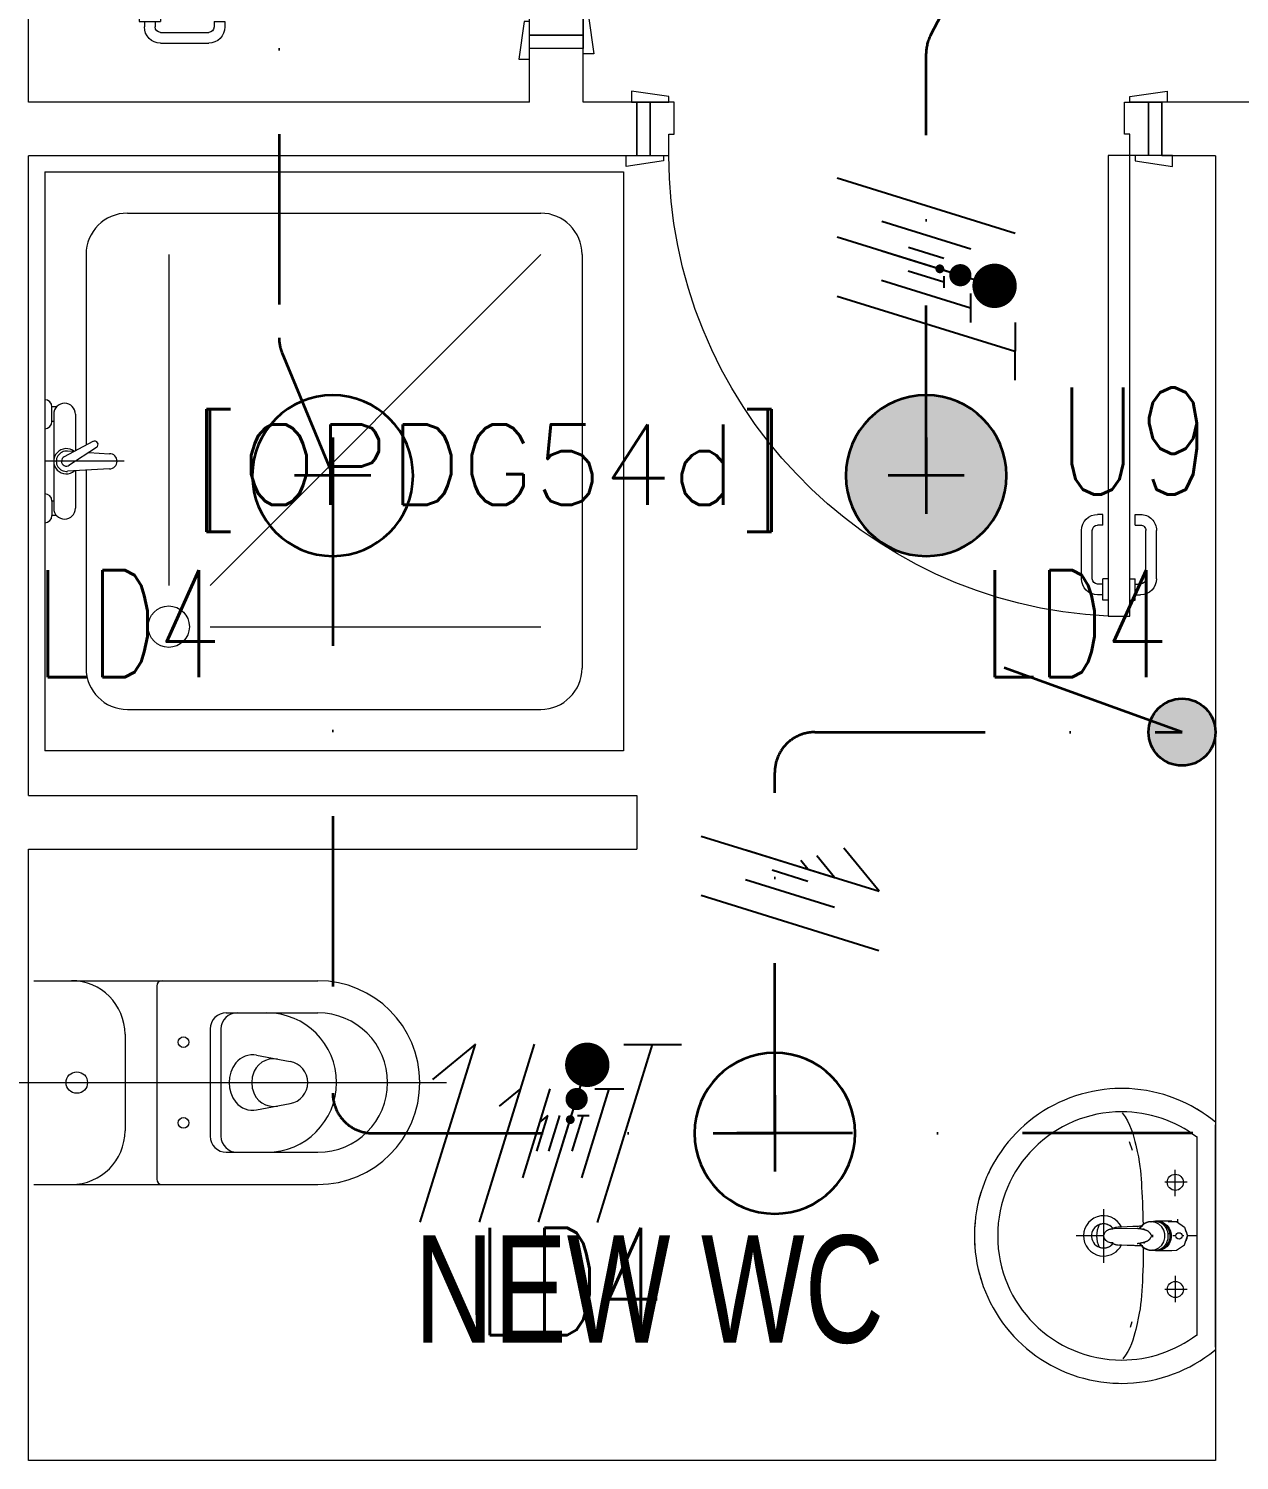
# Model space of a CAD drawing. Header units: inches. Extents: x -12418 to 183584, y -29325 to 19878.
# Drawn here: x 15618 to 17877, y 1206 to 3876 of the extents above; entities that cross this region are included whole.
import ezdxf
from ezdxf.enums import TextEntityAlignment as Align

# ---------------------------------------------------------------- set-up
doc = ezdxf.new("R2010")
doc.units = ezdxf.units.IN
doc.header["$LTSCALE"] = 25
doc.header["$MEASUREMENT"] = 0
doc.linetypes.add('DASHDOT', pattern=[25.4, 12.7, -6.35, 0, -6.35])
doc.layers.get('0').update_dxf_attribs({"color": 8})
for name, color, linetype, lineweight in [('00-Ground Floor$0$72_EGR_BASE_TEXT', 252, 'Continuous', 5), ('00-Ground Floor$0$LOADING', 253, 'Continuous', 5), ('00-Ground Floor$0$P-SANR-FIXT', 6, 'Continuous', 18), ('00-Ground Floor$0$P-SANR-FIXT-1', 6, 'Continuous', 13), ('00-Ground Floor$0$SANIT', 250, 'Continuous', 5), ('00-Ground Floor$0$Walls', 251, 'Continuous', 5), ('00-Ground Floor$0$Wooden Joinery', 251, 'Continuous', 5), ('E-LITE-CIRC', 6, 'Continuous', 25), ('E-LITE-CIRC-NUMB', 6, 'Continuous', 25), ('E-LITE-CLNG @ 100', 150, 'Continuous', 35), ('E-LITE-CLNG-CNDT', 6, 'DASHDOT', 35), ('E-LITE-CTRL', 6, 'Continuous', 25), ('E-LITE-IDEN', 6, 'Continuous', 25), ('E-LITE-SWCH @ 100', 3, 'Continuous', 35), ('E-POWR-WIRE', 6, 'Continuous', 25), ('E-POWR-WIRE @ 100', 6, 'Continuous', 25), ('E-POWR-WIRE @ 20', 6, 'Continuous', 25), ('E-POWR-WIRE @ 50', 6, 'Continuous', 25)]:
    doc.layers.add(name, color=color, linetype=linetype, lineweight=lineweight)
doc.styles.add('00-Ground Floor$0$SIMPLEX', font='SIMPLEX.shx', dxfattribs={"height": 150})
doc.styles.add('00-Ground Floor$0$X3G_ENTITY_2587F5', font='swisscl.ttf', dxfattribs={"height": 200})
doc.styles.add('DC_Simplex', font='SIMPLEX.shx', dxfattribs={"width": 0.7})

# ---------------------------------------------------------------- blocks, each defined once
blk = doc.blocks.new('00-Ground Floor$0$A$C72370EFE')
at = {"layer": '00-Ground Floor$0$Wooden Joinery'}
for p, q in [((-0.01, -0.04), (-0.02, -0.04)), ((-0.01, -0.03), (-0.01, -0.07)), ((0, -0.03), (-0.01, -0.03)), ((0.04, -0.03), (0.05, -0.03)), ((0.05, -0.03), (0.05, -0.07)), ((0.05, -0.04), (0.06, -0.04)), ((-0.05, -0.07), (-0.05, -0.16)), ((-0.03, -0.07), (-0.03, -0.16)), ((-0.01, -0.06), (-0.02, -0.06)), ((0, -0.07), (-0.01, -0.07)), ((0.04, -0.07), (0.05, -0.07)), ((0.05, -0.06), (0.06, -0.06)), ((0.07, -0.07), (0.07, -0.16)), ((0.09, -0.07), (0.09, -0.16)), ((-0.01, -0.17), (-0.02, -0.17)), ((-0.01, -0.17), (-0.01, -0.19)), ((0.05, -0.17), (0.06, -0.17)), ((0.05, -0.17), (0.05, -0.19)), ((-0.01, -0.19), (-0.02, -0.19)), ((0.05, -0.19), (0.06, -0.19))]:
    blk.add_line(p, q, dxfattribs=at)
for centre, radius, start, end in [((-0.02, -0.07), 0.03, 90, 180), ((0.06, -0.07), 0.03, 0, 90), ((-0.02, -0.07), 0.01, 90, 180), ((0.06, -0.07), 0.01, 0, 90), ((-0.02, -0.16), 0.03, 180, 270), ((-0.02, -0.16), 0.01, 180, 270), ((0.06, -0.16), 0.01, 270, 0), ((0.06, -0.16), 0.03, 270, 0)]:
    blk.add_arc(centre, radius, start, end, dxfattribs=at)
blk = doc.blocks.new('00-Ground Floor$0$A$C5DAD61B4')
at = {"layer": '00-Ground Floor$0$Wooden Joinery'}
for points in [[(80, 959.1), (80, 969.1), (10, 979.1), (10, 959.1)], [(940, 959.1), (940, 969.1), (1010, 979.1), (1010, 959.1)], [(70, 859.1), (70, 849.1), (0, 839.1), (0, 859.1)], [(120, 859.1), (120, 0), (80, 0), (80, 859.1)], [(950, 859.1), (950, 849.1), (1020, 839.1), (1020, 859.1)]]:
    blk.add_lwpolyline(points, close=True, dxfattribs=at)
for points in [[(45, 859.1), (45, 959.1), (20, 959.1), (20, 859.1), (45, 859.1)], [(45, 859.1), (80, 859.1), (80, 899.1), (90, 899.1), (90, 959.1), (45, 959.1), (45, 859.1)], [(975, 859.1), (940, 859.1), (940, 899.1), (930, 899.1), (930, 959.1), (975, 959.1), (975, 859.1)], [(975, 859.1), (975, 959.1), (1000, 959.1), (1000, 859.1), (975, 859.1)]]:
    blk.add_lwpolyline(points, dxfattribs=at)
blk.add_arc((80, 859.1), 860, 272.666, 0, dxfattribs=at)
at = {"layer": '00-Ground Floor$0$Wooden Joinery', "xscale": 999.9999999998854, "yscale": 999.9999999998854, "zscale": 999.9999999998854, "rotation": 180}
blk.add_blockref('00-Ground Floor$0$A$C72370EFE', (120, 0), dxfattribs=at)
blk = doc.blocks.new('00-Ground Floor$0$A$C5FCA3E6B')
at = {"layer": '00-Ground Floor$0$Wooden Joinery'}
for points in [[(80, 858.9), (80, 868.9), (10, 878.9), (10, 858.9)], [(840, 858.9), (840, 868.9), (910, 878.9), (910, 858.9)], [(70, 758.9), (70, 748.9), (0, 738.9), (0, 758.9)], [(120, 758.9), (120, 0), (80, 0), (80, 758.9)], [(850, 758.9), (850, 748.9), (920, 738.9), (920, 758.9)]]:
    blk.add_lwpolyline(points, close=True, dxfattribs=at)
for points in [[(45, 758.9), (45, 858.9), (20, 858.9), (20, 758.9), (45, 758.9)], [(45, 758.9), (80, 758.9), (80, 798.9), (90, 798.9), (90, 858.9), (45, 858.9), (45, 758.9)], [(875, 758.9), (840, 758.9), (840, 798.9), (830, 798.9), (830, 858.9), (875, 858.9), (875, 758.9)], [(875, 758.9), (875, 858.9), (900, 858.9), (900, 758.9), (875, 758.9)]]:
    blk.add_lwpolyline(points, dxfattribs=at)
blk.add_arc((80, 758.9), 760, 273.0171, 0, dxfattribs=at)
at = {"layer": '00-Ground Floor$0$Wooden Joinery', "xscale": 999.9999999998854, "yscale": 999.9999999998854, "zscale": 999.9999999998854, "rotation": 180}
blk.add_blockref('00-Ground Floor$0$A$C72370EFE', (120, 0), dxfattribs=at)
blk = doc.blocks.new('00-Ground Floor$0$FP_138-161_A_00_GFL_-0_080_Einreichung_Grundrisse_100')
at = {"layer": '00-Ground Floor$0$P-SANR-FIXT'}
blk.add_line((-0.0044, -0.0019), (-0.0045, -0.0021), dxfattribs=at)
at = {"layer": '00-Ground Floor$0$P-SANR-FIXT', "flags": 128}
blk.add_lwpolyline([(-0.0057, -0.0037), (-0.0058, -0.0039), (-0.006, -0.004)], dxfattribs=at)
blk = doc.blocks.new('00-Ground Floor$0$FP_139-161_A_00_GFL_-0_080_Einreichung_Grundrisse_100')
at = {"layer": '00-Ground Floor$0$P-SANR-FIXT'}
blk.add_line((0.0045, -0.0022), (0.0044, -0.002), dxfattribs=at)
at = {"layer": '00-Ground Floor$0$P-SANR-FIXT', "flags": 128}
blk.add_lwpolyline([(0.006, -0.004), (0.0059, -0.0039), (0.0057, -0.0038)], dxfattribs=at)
blk = doc.blocks.new('00-Ground Floor$0$IS_Ceraplus_B8204_BIM_BG _1_ - B8204AA - CERAPLUS single lever basin mixer with pop-up waste-V137-161_A_00_GFL_-0_080_Einreichung_Grundrisse_100')
at = {"layer": '00-Ground Floor$0$P-SANR-FIXT-1'}
h = blk.add_hatch(dxfattribs=at)
h.set_pattern_fill('FP_26', color=256, style=0, pattern_type=2)
h.set_pattern_definition([(225, (0.009, 0), (0.010607, -0.010607), []), (315, (0.009, 0), (0.010607, 0.010607), [])])
h.paths.add_polyline_path([(0.0056, -0.002), (0.0058, -0.0024), (0.0058, -0.0021)])
h.paths.add_polyline_path([(0.007, -0.0039), (0.0088, -0.0045), (0.0084, -0.0043)])
at = {"layer": '00-Ground Floor$0$LOADING'}
for p, q in [((-0.028, 0), (-0.028, -0.0281)), ((0.028, -0.0281), (0.028, 0)), ((-0.0274, -0.0337), (-0.0271, -0.0392)), ((-0.0262, -0.0282), (-0.0263, -0.0287)), ((-0.0137, -0.0512), (-0.0129, -0.0517)), ((0.0124, -0.052), (0.0133, -0.0515)), ((0.0263, -0.0287), (0.0262, -0.0282)), ((0.0262, -0.0293), (0.0263, -0.0287)), ((0.0271, -0.0392), (0.0274, -0.0337)), ((0.014, -0.0647), (0.0133, -0.1077)), ((0.0185, -0.0618), (0.019, -0.0539)), ((0.019, -0.0539), (0.0188, -0.0561))]:
    blk.add_line(p, q, dxfattribs=at)
at = {"layer": '00-Ground Floor$0$LOADING', "flags": 128}
for points in [[(-0.0272, -0.0069), (-0.0266, 0.009), (-0.0165, 0.0236), (0, 0.0291)], [(0.0272, -0.0069), (0.0266, 0.009), (0.0165, 0.0236), (0, 0.0291)], [(-0.0176, -0.0568), (-0.0224, -0.0513), (-0.0254, -0.0448), (-0.0264, -0.0376), (-0.0253, -0.0305), (-0.0222, -0.024), (-0.0172, -0.0186), (-0.0109, -0.0147), (-0.0037, -0.0127), (0.0037, -0.0127), (0.0109, -0.0147), (0.0172, -0.0186), (0.0222, -0.024), (0.0253, -0.0305), (0.0264, -0.0376), (0.0254, -0.0448), (0.0224, -0.0513), (0.0176, -0.0568)], [(-0.0271, -0.0393), (-0.027, -0.0403), (-0.0269, -0.0414), (-0.0267, -0.0424), (-0.0265, -0.0434), (-0.0262, -0.0444), (-0.0259, -0.0454), (-0.0255, -0.0464), (-0.0252, -0.0474), (-0.0247, -0.0484), (-0.0243, -0.0493), (-0.0238, -0.0502), (-0.0232, -0.0511), (-0.0226, -0.052), (-0.022, -0.0529), (-0.0214, -0.0537), (-0.0207, -0.0545), (-0.0199, -0.0553), (-0.0192, -0.0561), (-0.0184, -0.0568), (-0.0176, -0.0575), (-0.0173, -0.0577)], [(0.0173, -0.0577), (0.0181, -0.057), (0.0189, -0.0563), (0.0197, -0.0556), (0.0204, -0.0548), (0.0211, -0.054), (0.0218, -0.0532), (0.0224, -0.0523), (0.023, -0.0514), (0.0236, -0.0505), (0.0241, -0.0496), (0.0246, -0.0487), (0.025, -0.0477), (0.0254, -0.0467), (0.0258, -0.0458), (0.0261, -0.0448), (0.0264, -0.0437), (0.0266, -0.0427), (0.0268, -0.0417), (0.027, -0.0407), (0.0271, -0.0396), (0.0271, -0.0393)], [(-0.019, -0.0539), (-0.0185, -0.0615), (-0.0185, -0.0618)], [(-0.0181, -0.0728), (-0.0177, -0.083), (-0.0172, -0.0938)], [(-0.0162, -0.0579), (-0.0156, -0.058), (-0.0151, -0.0581), (-0.0146, -0.0583), (-0.0142, -0.0586), (-0.0139, -0.0588), (-0.0138, -0.0591)], [(-0.0138, -0.0591), (-0.0139, -0.0612), (-0.014, -0.0633)], [(0.0138, -0.0591), (0.0139, -0.0588), (0.0142, -0.0586), (0.0146, -0.0583), (0.0151, -0.0581), (0.0156, -0.058), (0.0162, -0.0579)], [(0.014, -0.0633), (0.0139, -0.0612), (0.0138, -0.0591)], [(0.0171, -0.0578), (0.0174, -0.0575), (0.0176, -0.0568)], [(0.0172, -0.0938), (0.0177, -0.083), (0.0181, -0.0728)], [(0.0184, -0.0651), (0.0184, -0.0652), (0.0184, -0.0652), (0.0184, -0.0652), (0.0184, -0.0654), (0.0184, -0.0655)], [(-0.0129, -0.1142), (-0.0124, -0.1161), (-0.0118, -0.1179), (-0.0109, -0.1197), (-0.0098, -0.1214), (-0.0084, -0.123), (-0.0067, -0.1244), (-0.0047, -0.1255), (-0.0025, -0.1263), (0, -0.1266)], [(0, -0.1266), (0.0025, -0.1263), (0.0047, -0.1255), (0.0067, -0.1244), (0.0084, -0.123), (0.0098, -0.1214), (0.0109, -0.1197), (0.0118, -0.1179), (0.0124, -0.1161), (0.0129, -0.1142)]]:
    blk.add_lwpolyline(points, dxfattribs=at)
at = {"layer": '00-Ground Floor$0$LOADING'}
for centre, radius, start, end in [((0, 0.0135), 0.00603, 0, 180), ((0, 0.0135), 0.00603, 180, 0), ((-0.009, 0), 0.005, 300, 315), ((0.009, 0), 0.005, 225, 240)]:
    blk.add_arc(centre, radius, start, end, dxfattribs=at)
for centre, major_axis, start_param, end_param in [((0, -0.0281), (-0.028, 0), 4.712389, 6.47291), ((0, -0.0287), (0.0267, 0), 1.570796, 3.036556), ((0, -0.0287), (0.0263, 0), 2.625648, 2.791756), ((0, -0.0287), (-0.0263, 0), 4.712389, 5.759587), ((0, -0.0281), (0.028, 0), 6.093357, 7.853982), ((0, -0.0287), (0.0267, 0), 0.105099, 1.570796), ((0, -0.0287), (0.0262, 0), 0.523599, 1.570796), ((0, -0.0287), (0.0262, 0), 0.349919, 0.515945), ((0, -0.0321), (0.0275, 0), 3.141823, 3.202701), ((0, -0.0321), (0.0275, 0), 3.239313, 3.439417), ((0, -0.0281), (0.028, 0), 3.371221, 3.483334), ((0, -0.0312), (0.0248, 0), 4.111947, 4.191073), ((0, -0.0281), (0.028, 0), 4.202431, 4.259552), ((0, -0.0287), (0.0263, 0), 4.169225, 4.2325), ((0, -0.0281), (0.028, 0), 5.172057, 5.222265), ((0, -0.0287), (0.0267, 0), 6.059374, 6.108652), ((0, -0.0321), (0.0275, 0), 5.985527, 6.185455), ((0, -0.0281), (0.028, 0), 5.94107, 6.05344), ((0, -0.0321), (0.0275, 0), 6.222066, 6.282955)]:
    blk.add_ellipse(centre, major_axis=major_axis, ratio=0.961262, start_param=start_param, end_param=end_param, dxfattribs=at)
for points, knots in [([(-0.0215, -0.0162), (-0.0216, -0.0163), (-0.0219, -0.0167), (-0.0227, -0.0177), (-0.0238, -0.0192), (-0.0249, -0.0211), (-0.0258, -0.0231), (-0.0266, -0.0253), (-0.0273, -0.0282), (-0.0275, -0.0305), (-0.0275, -0.0321)], [0.7859035, 0.7859035, 0.7859035, 0.7859035, 0.7916667, 0.8055556, 0.8333333, 0.8611111, 0.8888889, 0.9166667, 0.9444444, 1, 1, 1, 1]), ([(0.021, -0.0157), (0.0208, -0.0154), (0.0203, -0.0149), (0.0192, -0.0139), (0.0177, -0.0127), (0.0161, -0.0117), (0.0148, -0.0109), (0.0138, -0.0104), (0.0127, -0.0099), (0.0113, -0.0093), (0.0087, -0.0084), (0.0048, -0.0075), (0, -0.0071), (-0.0048, -0.0075), (-0.0087, -0.0084), (-0.0113, -0.0093), (-0.0127, -0.0099), (-0.0138, -0.0104), (-0.0148, -0.0109), (-0.0161, -0.0117), (-0.0177, -0.0127), (-0.0191, -0.0139), (-0.0202, -0.0149), (-0.0208, -0.0154), (-0.021, -0.0157)], [0.2222222, 0.2222222, 0.2222222, 0.2222222, 0.2361111, 0.25, 0.2777778, 0.3055556, 0.3194444, 0.3333333, 0.3472222, 0.3611111, 0.3888889, 0.4444444, 0.5, 0.5555556, 0.6111111, 0.6388889, 0.6527778, 0.6666667, 0.6805556, 0.6944444, 0.7222222, 0.75, 0.7638889, 0.7777778, 0.7777778, 0.7777778, 0.7777778]), ([(0.0275, -0.0321), (0.0275, -0.0305), (0.0273, -0.0282), (0.0266, -0.0253), (0.0258, -0.0231), (0.0249, -0.0211), (0.0238, -0.0192), (0.0227, -0.0177), (0.0219, -0.0167), (0.0216, -0.0163), (0.0215, -0.0162)], [0, 0, 0, 0, 0.0555556, 0.0833333, 0.1111111, 0.1388889, 0.1666667, 0.1944444, 0.2083333, 0.2142181, 0.2142181, 0.2142181, 0.2142181]), ([(0, -0.0378), (-0.0005, -0.038), (-0.0012, -0.0384), (-0.0021, -0.0389), (-0.0028, -0.0393), (-0.0035, -0.0397), (-0.0042, -0.04), (-0.0049, -0.0405), (-0.0055, -0.0409), (-0.0061, -0.0414), (-0.0067, -0.0419), (-0.0072, -0.0424), (-0.0078, -0.0429), (-0.0083, -0.0435), (-0.0088, -0.0441), (-0.0092, -0.0446), (-0.0096, -0.0452), (-0.01, -0.0459), (-0.0103, -0.0466), (-0.0105, -0.0472), (-0.0107, -0.0477), (-0.0108, -0.0481), (-0.0109, -0.0484), (-0.0111, -0.0489), (-0.0114, -0.0497), (-0.0118, -0.0509), (-0.0122, -0.0521), (-0.0124, -0.053), (-0.0126, -0.0537), (-0.0128, -0.0544), (-0.0129, -0.0552), (-0.0131, -0.0559), (-0.0132, -0.0566), (-0.0134, -0.0572), (-0.0136, -0.0581), (-0.0137, -0.0587), (-0.0138, -0.0591)], [0, 0, 0, 0, 0.055556, 0.083333, 0.111111, 0.138889, 0.166667, 0.194444, 0.222222, 0.25, 0.277778, 0.305556, 0.333333, 0.361111, 0.388889, 0.416667, 0.444444, 0.472222, 0.5, 0.527778, 0.541667, 0.555556, 0.569444, 0.583333, 0.611111, 0.666667, 0.722222, 0.75, 0.777778, 0.805556, 0.833333, 0.861111, 0.888889, 0.916667, 0.944444, 1, 1, 1, 1]), ([(0, -0.0357), (-0.0006, -0.0357), (-0.0013, -0.0357), (-0.002, -0.0357), (-0.0022, -0.0357)], [0, 0, 0, 0, 0.1, 0.1298359, 0.1298359, 0.1298359, 0.1298359]), ([(0.0022, -0.0357), (0.002, -0.0357), (0.0013, -0.0357), (0.0006, -0.0357), (0, -0.0357)], [0.8701578, 0.8701578, 0.8701578, 0.8701578, 0.9, 1, 1, 1, 1]), ([(0.0138, -0.0591), (0.0137, -0.0587), (0.0136, -0.0581), (0.0134, -0.0572), (0.0132, -0.0566), (0.0131, -0.0559), (0.0129, -0.0552), (0.0128, -0.0544), (0.0126, -0.0537), (0.0124, -0.053), (0.0122, -0.0521), (0.0118, -0.0509), (0.0114, -0.0497), (0.0111, -0.0489), (0.0109, -0.0484), (0.0108, -0.0481), (0.0107, -0.0477), (0.0105, -0.0472), (0.0103, -0.0466), (0.01, -0.0459), (0.0096, -0.0452), (0.0092, -0.0446), (0.0088, -0.0441), (0.0083, -0.0435), (0.0078, -0.0429), (0.0072, -0.0424), (0.0067, -0.0419), (0.0061, -0.0414), (0.0055, -0.0409), (0.0049, -0.0405), (0.0042, -0.04), (0.0035, -0.0397), (0.0028, -0.0393), (0.0021, -0.0389), (0.0012, -0.0384), (0.0005, -0.038), (0, -0.0378)], [0, 0, 0, 0, 0.055556, 0.083333, 0.111111, 0.138889, 0.166667, 0.194444, 0.222222, 0.25, 0.277778, 0.333333, 0.388889, 0.416667, 0.430556, 0.444444, 0.458333, 0.472222, 0.5, 0.527778, 0.555556, 0.583333, 0.611111, 0.638889, 0.666667, 0.694444, 0.722222, 0.75, 0.777778, 0.805556, 0.833333, 0.861111, 0.888889, 0.916667, 0.944444, 1, 1, 1, 1]), ([(-0.0188, -0.0538), (-0.0188, -0.0547), (-0.0186, -0.0582), (-0.0185, -0.0619), (-0.0184, -0.0646)], [0.6724021, 0.6724021, 0.6724021, 0.6724021, 0.75, 1, 1, 1, 1]), ([(-0.0162, -0.0579), (-0.0162, -0.0578), (-0.0163, -0.0578), (-0.0165, -0.0577), (-0.0166, -0.0575), (-0.0167, -0.0574), (-0.0169, -0.0573), (-0.017, -0.0572), (-0.0172, -0.0571), (-0.0173, -0.057), (-0.0175, -0.0569), (-0.0176, -0.0568)], [0, 0, 0, 0, 0.1, 0.2, 0.3, 0.4, 0.5, 0.6, 0.7, 0.8, 1, 1, 1, 1]), ([(-0.0148, -0.0587), (-0.015, -0.0586), (-0.0159, -0.0583), (-0.0167, -0.058), (-0.0172, -0.0578)], [0.8, 0.8, 0.8, 0.8, 0.85, 1, 1, 1, 1]), ([(0.0141, -0.0613), (0.0141, -0.0611), (0.0143, -0.0608), (0.0145, -0.0604), (0.0148, -0.06), (0.0151, -0.0596), (0.0153, -0.0594), (0.0155, -0.0592), (0.0156, -0.059), (0.0158, -0.0588), (0.016, -0.0587), (0.0163, -0.0585), (0.0165, -0.0583), (0.0166, -0.0582)], [0.3333333, 0.3333333, 0.3333333, 0.3333333, 0.4166667, 0.5, 0.5833333, 0.6666667, 0.7083333, 0.75, 0.7916667, 0.8333333, 0.875, 0.9166667, 1, 1, 1, 1]), ([(0.0176, -0.0568), (0.0175, -0.0569), (0.0173, -0.057), (0.0172, -0.0571), (0.017, -0.0572), (0.0169, -0.0573), (0.0167, -0.0574), (0.0166, -0.0575), (0.0165, -0.0577), (0.0163, -0.0578), (0.0162, -0.0578), (0.0162, -0.0579)], [0, 0, 0, 0, 0.2, 0.3, 0.4, 0.5, 0.6, 0.7, 0.8, 0.9, 1, 1, 1, 1]), ([(0.0184, -0.0646), (0.0185, -0.0619), (0.0186, -0.0582), (0.0188, -0.0547), (0.0188, -0.0538)], [0, 0, 0, 0, 0.25, 0.3275586, 0.3275586, 0.3275586, 0.3275586]), ([(-0.0131, -0.1116), (-0.0132, -0.1115), (-0.0135, -0.1109), (-0.0141, -0.1099), (-0.0147, -0.1086), (-0.0153, -0.1072), (-0.0159, -0.1053), (-0.0167, -0.1021), (-0.0171, -0.0992), (-0.0171, -0.0973)], [0.4856715, 0.4856715, 0.4856715, 0.4856715, 0.5, 0.55, 0.6, 0.65, 0.7, 0.8, 1, 1, 1, 1]), ([(0.0131, -0.1116), (0.0133, -0.1113), (0.0137, -0.1106), (0.0142, -0.1096), (0.0147, -0.1084), (0.0153, -0.1072), (0.0159, -0.1053), (0.0167, -0.1021), (0.0171, -0.0992), (0.0171, -0.0973)], [-0.5143371, -0.5143371, -0.5143371, -0.5143371, -0.475, -0.4375, -0.4, -0.35, -0.3, -0.2, 0, 0, 0, 0]), ([(-0.0132, -0.1091), (-0.0132, -0.1096), (-0.0132, -0.1103), (-0.0132, -0.1111), (-0.0132, -0.1115), (-0.0132, -0.1118), (-0.0131, -0.1122), (-0.0131, -0.1125), (-0.0131, -0.1128), (-0.0131, -0.1131), (-0.013, -0.1134), (-0.013, -0.1138), (-0.0129, -0.1141), (-0.0129, -0.1142)], [0.2, 0.2, 0.2, 0.2, 0.4, 0.5, 0.55, 0.6, 0.65, 0.7, 0.75, 0.8, 0.85, 0.9, 1, 1, 1, 1]), ([(0.0129, -0.1142), (0.0129, -0.1141), (0.013, -0.1138), (0.013, -0.1134), (0.0131, -0.1131), (0.0131, -0.1128), (0.0131, -0.1125), (0.0131, -0.1122), (0.0132, -0.1118), (0.0132, -0.1115), (0.0132, -0.1111), (0.0132, -0.1103), (0.0132, -0.1096), (0.0132, -0.1091)], [0, 0, 0, 0, 0.1, 0.15, 0.2, 0.25, 0.3, 0.35, 0.4, 0.45, 0.5, 0.6, 0.8, 0.8, 0.8, 0.8])]:
    blk.add_open_spline(points, degree=3, knots=knots, dxfattribs=at)
for points in [[(-0.0184, -0.0646), (-0.0183, -0.0659), (-0.0182, -0.0684), (-0.0181, -0.0709), (-0.0181, -0.0721)], [(-0.0172, -0.0578), (-0.0171, -0.0578), (-0.0169, -0.058), (-0.0167, -0.0581), (-0.0166, -0.0582)], [(-0.0162, -0.0579), (-0.0162, -0.0579), (-0.0164, -0.0581), (-0.0165, -0.0582), (-0.0166, -0.0583), (-0.0166, -0.0582), (-0.0166, -0.0582)], [(-0.0166, -0.0582), (-0.0163, -0.0585), (-0.0156, -0.059), (-0.0148, -0.0599), (-0.0142, -0.0609), (-0.0139, -0.0617), (-0.0138, -0.0621)], [(-0.014, -0.0633), (-0.014, -0.0633), (-0.014, -0.0633), (-0.014, -0.0633)], [(-0.014, -0.0646), (-0.014, -0.0644), (-0.014, -0.064), (-0.014, -0.0635), (-0.014, -0.0633)], [(0.014, -0.0633), (0.014, -0.0633), (0.014, -0.0633), (0.014, -0.0633)], [(0.014, -0.0633), (0.014, -0.0635), (0.014, -0.064), (0.014, -0.0644), (0.014, -0.0647)], [(0.0172, -0.0578), (0.0168, -0.0579), (0.0158, -0.0583), (0.0147, -0.0587), (0.0141, -0.059)], [(0.0166, -0.0582), (0.0166, -0.0582), (0.0166, -0.0583), (0.0165, -0.0582), (0.0164, -0.0581), (0.0162, -0.0579), (0.0162, -0.0579)], [(0.0166, -0.0582), (0.0167, -0.0582), (0.0168, -0.0581), (0.0169, -0.058), (0.0169, -0.058)], [(0.0169, -0.058), (0.017, -0.0579), (0.0171, -0.0579), (0.0171, -0.0578)], [(0.0181, -0.0721), (0.0181, -0.0709), (0.0182, -0.0684), (0.0183, -0.0659), (0.0184, -0.0646)], [(-0.0172, -0.0938), (-0.0172, -0.0944), (-0.0172, -0.0956), (-0.0171, -0.0967), (-0.0171, -0.0973)], [(0.0171, -0.0973), (0.0171, -0.0967), (0.0172, -0.0956), (0.0172, -0.0944), (0.0172, -0.0938)]]:
    blk.add_open_spline(points, degree=3, dxfattribs=at)
for name in ['00-Ground Floor$0$FP_138-161_A_00_GFL_-0_080_Einreichung_Grundrisse_100', '00-Ground Floor$0$FP_139-161_A_00_GFL_-0_080_Einreichung_Grundrisse_100']:
    blk.add_blockref(name, (0, 0), dxfattribs=at)
blk = doc.blocks.new('00-Ground Floor')
at = {"layer": '00-Ground Floor$0$LOADING'}
for p, q in [((17832.9, 1416.9, 0), (17832.9, 1831.8, 0)), ((17671.7, 1800.6, 0), (17677.2, 1784.1, 0)), ((17797.8, 1809.9, 0), (17797.8, 1438.8, 0)), ((17757.9, 1698.7, 0), (17757.9, 1747.7, 0)), ((17779.9, 1724.3, 0), (17738.2, 1724.3, 0)), ((17624, 1674.3, 0), (17624, 1574.3, 0)), ((17762.9, 1650.2, 0), (17762.9, 1655.8, 0)), ((17624.7, 1624.3, 0), (17573.1, 1624.3, 0)), ((17750.1, 1624.3, 0), (17747.9, 1624.3, 0)), ((17758.9, 1624.3, 0), (17753.4, 1624.3, 0)), ((17773.5, 1624.3, 0), (17770.7, 1624.3, 0)), ((17797.8, 1624.3, 0), (17780.3, 1624.3, 0)), ((17762.9, 1598.3, 0), (17762.9, 1599.5, 0)), ((17757.9, 1549.9, 0), (17757.9, 1500.9, 0)), ((17779.9, 1524.3, 0), (17738.2, 1524.3, 0)), ((17677, 1463.9, 0), (17673.6, 1453.6, 0))]:
    blk.add_line(p, q, dxfattribs=at)
at = {"layer": '00-Ground Floor$0$LOADING', "elevation": 0, "flags": 128}
for points in [[(17657.9, 1899.3), (17646.9, 1899.1), (17636, 1898.4), (17625, 1897.3), (17614.1, 1895.8), (17603.3, 1893.8), (17592.6, 1891.4), (17581.9, 1888.6), (17571.4, 1885.4), (17561.1, 1881.7), (17550.8, 1877.6), (17540.8, 1873.1), (17530.9, 1868.2), (17521.3, 1863), (17511.9, 1857.3), (17502.7, 1851.3), (17493.7, 1844.9), (17485, 1838.1), (17476.6, 1831.1), (17468.5, 1823.6), (17460.7, 1815.9), (17453.2, 1807.9), (17446, 1799.5), (17439.1, 1790.9), (17432.7, 1782), (17426.5, 1772.9), (17420.8, 1763.5), (17415.4, 1753.9), (17410.4, 1744.1), (17405.8, 1734.1), (17401.6, 1724), (17397.8, 1713.6), (17394.5, 1703.2), (17391.5, 1692.6), (17389, 1681.9), (17386.9, 1671.1), (17385.3, 1660.2), (17384.1, 1649.2), (17383.3, 1638.3), (17382.9, 1627.3), (17383, 1616.3), (17383.6, 1605.3), (17384.6, 1594.3), (17386, 1583.4), (17387.8, 1572.6), (17390.1, 1561.8), (17392.8, 1551.2), (17396, 1540.6), (17399.5, 1530.2), (17403.5, 1520), (17407.9, 1509.9), (17412.6, 1500), (17417.8, 1490.3), (17423.4, 1480.8), (17429.3, 1471.5), (17435.6, 1462.5), (17442.2, 1453.7), (17449.2, 1445.2), (17456.6, 1437), (17464.2, 1429.1), (17472.2, 1421.5), (17480.4, 1414.3), (17489, 1407.3), (17497.8, 1400.8), (17506.9, 1394.5), (17516.2, 1388.7), (17525.7, 1383.2), (17535.5, 1378.1), (17545.4, 1373.4), (17555.5, 1369.1), (17565.8, 1365.2), (17576.2, 1361.7), (17586.8, 1358.7), (17597.5, 1356), (17608.3, 1353.8), (17619.1, 1352.1), (17630, 1350.7), (17641, 1349.8), (17652, 1349.4), (17657.9, 1349.3)], [(17832.9, 1836.4), (17824.3, 1843.3), (17815.4, 1849.8), (17806.3, 1855.9), (17796.9, 1861.6), (17787.3, 1867), (17777.5, 1872), (17767.5, 1876.5), (17757.3, 1880.7), (17747, 1884.5), (17736.5, 1887.8), (17725.9, 1890.8), (17715.2, 1893.3), (17704.4, 1895.4), (17693.5, 1897), (17682.6, 1898.2), (17671.6, 1899), (17660.6, 1899.3), (17657.9, 1899.3)], [(17657.9, 1349.3), (17668.9, 1349.5), (17679.9, 1350.2), (17690.8, 1351.3), (17701.7, 1352.8), (17712.6, 1354.8), (17723.3, 1357.2), (17733.9, 1360), (17744.4, 1363.3), (17754.8, 1366.9), (17765, 1371), (17775.1, 1375.5), (17784.9, 1380.4), (17794.6, 1385.7), (17804, 1391.3), (17813.2, 1397.3), (17822.2, 1403.7), (17830.8, 1410.5), (17832.9, 1412.2)]]:
    blk.add_lwpolyline(points, dxfattribs=at)
at = {"layer": '00-Ground Floor$0$LOADING'}
for centre in [(17757.9, 1724.3, 0), (17757.9, 1524.3, 0)]:
    blk.add_circle(centre, 15, dxfattribs=at)
for centre, radius, start, end in [((17657.9, 1624.3, 0), 275, 90, 93.6225), ((17657.9, 1624.3, 0), 231.5, 90, 270), ((17657.9, 1624.3, 0), 231.5, 52.8209, 90), ((17657.9, 1624.3, 0), 275, 55.9324, 60.3591), ((17657.9, 1624.3, 0), 275, 150, 155.6589), ((17657.9, 1624.3, 0), 275, 162, 167.5535), ((17624, 1624.3, 0), 37.5, 27.1305, 270), ((17657.9, 1624.3, 0), 275, 174, 186), ((17624, 1624.3, 0), 22.5, 39.5025, 270), ((17657.9, 1624.3, 0), 47, 153.4433, 206.5567), ((17624, 1624.3, 0), 22.5, 107.0466, 111.508), ((17624, 1624.3, 0), 22.5, 90, 103.3417), ((17624, 1624.3, 0), 22.5, 66.725, 72.0134), ((17624, 1624.3, 0), 22.5, 48.0808, 53.3939), ((17762.9, 1624.3, 0), 17.5, 161.9463, 168.2346), ((17762.9, 1624.3, 0), 17.5, 324.0899, 35.9101), ((17624, 1624.3, 0), 22.5, 248.492, 252.9534), ((17624, 1624.3, 0), 22.5, 256.6583, 270), ((17624, 1624.3, 0), 22.5, 270, 321.4286), ((17624, 1624.3, 0), 37.5, 270, 331.4146), ((17624, 1624.3, 0), 22.5, 287.9887, 293.276), ((17624, 1624.3, 0), 22.5, 306.616, 311.9265), ((17762.9, 1624.3, 0), 17.5, 338.869, 353.8798), ((17657.9, 1624.3, 0), 275, 192.9241, 198), ((17657.9, 1624.3, 0), 275, 217.6689, 222), ((17657.9, 1624.3, 0), 231.5, 270, 307.1791)]:
    blk.add_arc(centre, radius, start, end, dxfattribs=at)
for points, knots in [([(17658.8, 1853.7, 0), (17673.9, 1834.6, 0), (17691.8, 1767.4, 0), (17694.2, 1732.7, 0), (17697.2, 1674, 0), (17697.8, 1644.9, 0)], [0.0392191, 0.0392191, 0.0392191, 0.0392191, 0.1715289, 0.4228457, 0.6475389, 0.6475389, 0.6475389, 0.6475389]), ([(17641.6, 1638.4, 0), (17639.8, 1640.6, 0), (17634.6, 1645, 0), (17627.9, 1646.8, 0), (17624, 1646.8, 0)], [0.7144203, 0.7144203, 0.7144203, 0.7144203, 0.8333333, 1, 1, 1, 1]), ([(17780, 1628, 0), (17779.8, 1628.9, 0), (17779.3, 1630.7, 0), (17778.4, 1632.5, 0), (17777.9, 1633.4, 0)], [0.5653198, 0.5653198, 0.5653198, 0.5653198, 0.6111111, 0.6666667, 0.6666667, 0.6666667, 0.6666667]), ([(17624, 1601.8, 0), (17626.6, 1601.8, 0), (17631.9, 1602.7, 0), (17637.8, 1606.1, 0), (17640.6, 1609.1, 0), (17641.6, 1610.3, 0)], [0, 0, 0, 0, 0.1111111, 0.2222222, 0.285568, 0.285568, 0.285568, 0.285568]), ([(17698.2, 1603.4, 0), (17698.1, 1573.1, 0), (17695.8, 1513, 0), (17690.7, 1472.9, 0), (17674.4, 1412.8, 0), (17660, 1395.1, 0)], [0.7533082, 0.7533082, 0.7533082, 0.7533082, 0.9865548, 1.235629, 1.3638988, 1.3638988, 1.3638988, 1.3638988]), ([(17777.9, 1615.3, 0), (17778.2, 1615.7, 0), (17778.7, 1616.6, 0), (17779.4, 1618.4, 0), (17779.8, 1619.7, 0), (17780, 1620.6, 0)], [0.3333333, 0.3333333, 0.3333333, 0.3333333, 0.3611111, 0.3888889, 0.4346482, 0.4346482, 0.4346482, 0.4346482])]:
    blk.add_open_spline(points, degree=3, knots=knots, dxfattribs=at)
for points in [[(17797.8, 1809.5, 0), (17797.8, 1809.6, 0), (17797.8, 1809.7, 0), (17797.8, 1809.9, 0)], [(17624, 1646.8, 0), (17622.6, 1646.8, 0), (17619.9, 1646.6, 0), (17617.2, 1645.8, 0), (17615.9, 1645.3, 0)], [(17615.9, 1603.3, 0), (17617.2, 1602.8, 0), (17619.9, 1602.1, 0), (17622.6, 1601.8, 0), (17624, 1601.8, 0)], [(17780.4, 1625.2, 0), (17780.4, 1625.6, 0), (17780.3, 1626.1, 0), (17780.3, 1626.5, 0)], [(17780.3, 1622.1, 0), (17780.3, 1622.6, 0), (17780.4, 1623, 0), (17780.4, 1623.5, 0)], [(17797.8, 1438.8, 0), (17797.8, 1438.9, 0), (17797.8, 1439, 0), (17797.8, 1439.1, 0)]]:
    blk.add_open_spline(points, degree=3, dxfattribs=at)
at = {"layer": '00-Ground Floor$0$SANIT'}
for p, q in [((15647.9, 3609.1, 0), (15647.9, 2529.1, 0)), ((15647.9, 3609.1, 0), (16727.9, 3609.1, 0)), ((16727.9, 3609.1, 0), (16727.9, 2529.1, 0)), ((15802.2, 3532, 0), (16573.6, 3532, 0)), ((15725.1, 3454.8, 0), (15725.1, 3099, 0)), ((15879.4, 3454.8, 0), (15879.4, 2837.7, 0)), ((15956.5, 2837.7, 0), (16573.6, 3454.8, 0)), ((16650.8, 3454.8, 0), (16650.8, 2683.4, 0)), ((15661.4, 3143.4, 0), (15661.4, 3170.4, 0)), ((15670, 3170.4, 0), (15661.4, 3170.4, 0)), ((15664.8, 3156.9, 0), (15664.8, 2981.4, 0)), ((15705.3, 3156.9, 0), (15705.3, 3088.4, 0)), ((15664.8, 3143.4, 0), (15661.4, 3143.4, 0)), ((15738, 3105.9, 0), (15684.5, 3077.4, 0)), ((15702.9, 3087.2, 0), (15690.6, 3087.9, 0)), ((15744.5, 3095.1, 0), (15693.1, 3061.3, 0)), ((15730, 3085.6, 0), (15768.8, 3083.3, 0)), ((15796.4, 3069.1, 0), (15647.9, 3069.1, 0)), ((15768.8, 3055, 0), (15690.6, 3050.4, 0)), ((15705.3, 3051.2, 0), (15705.3, 2981.4, 0)), ((15725.1, 3052.4, 0), (15725.1, 2683.4, 0)), ((15661.4, 2994.9, 0), (15661.4, 2967.9, 0)), ((15664.8, 2994.9, 0), (15661.4, 2994.9, 0)), ((15670, 2967.9, 0), (15661.4, 2967.9, 0)), ((15956.5, 2760.6, 0), (16573.6, 2760.6, 0)), ((15802.2, 2606.3, 0), (16573.6, 2606.3, 0)), ((16727.9, 2529.1, 0), (15647.9, 2529.1, 0)), ((15627.9, 2100.3, 0), (16157.9, 2100.3, 0)), ((15856.9, 2090.3, 0), (15856.9, 1730.3, 0)), ((15986.9, 2040.3, 0), (16157.9, 2040.3, 0)), ((15956.9, 2010.3, 0), (15956.9, 1810.3, 0)), ((15976.9, 2010.3, 0), (15976.9, 1810.3, 0)), ((15797.9, 2000.3, 0), (15797.9, 1820.3, 0)), ((16043.5, 1961.3, 0), (16106, 1949.6, 0)), ((15567.9, 1910.3, 0), (16397.9, 1910.3, 0)), ((16043.5, 1859.3, 0), (16106, 1871, 0)), ((15986.9, 1780.3, 0), (16157.9, 1780.3, 0)), ((15627.9, 1720.3, 0), (16157.9, 1720.3, 0))]:
    blk.add_line(p, q, dxfattribs=at)
for centre, radius in [((15879.4, 2760.6, 0), 38.6), ((15906.9, 1985.6, 0), 10), ((15707.9, 1910.3, 0), 20), ((15906.9, 1835.1, 0), 10)]:
    blk.add_circle(centre, radius, dxfattribs=at)
for centre, radius, start, end in [((15802.2, 3454.8, 0), 77.1, 90, 180), ((16573.6, 3454.8, 0), 77.1, 0, 90), ((15647.9, 3170.4, 0), 13.5, 0, 90), ((15685.1, 3156.9, 0), 20.3, 0, 180), ((15647.9, 3143.4, 0), 13.5, 270, 0), ((15741.3, 3100.5, 0), 6.3, 300.6852, 120.6852), ((15688.4, 3069.1, 0), 23.6, 50.7474, 310.368), ((15688.4, 3069.1, 0), 18.9, 83.2671, 276.7329), ((15688.4, 3069.1, 0), 9.13, 115.4127, 305.9577), ((15768.8, 3069.1, 0), 14.2, 270, 90), ((15647.9, 2994.9, 0), 13.5, 0, 90), ((15647.9, 2967.9, 0), 13.5, 270, 0), ((15685.1, 2981.4, 0), 20.3, 180, 0), ((15802.2, 2683.4, 0), 77.1, 180, 270), ((16573.6, 2683.4, 0), 77.1, 270, 0), ((15697.9, 2000.3, 0), 100, 0, 90), ((15866.9, 2090.3, 0), 10, 90, 180), ((16157.9, 1910.3, 0), 190, 270, 90), ((15986.9, 2010.3, 0), 30, 90, 180), ((16006.9, 2010.3, 0), 30, 90, 180), ((16062.6, 1910.3, 0), 130, 270, 90), ((16157.9, 1910.3, 0), 130, 270, 90), ((16036.1, 1922, 0), 40, 79.4289, 141.525), ((16075.1, 1914.7, 0), 40, 79.4289, 166.4176), ((16098.7, 1910.3, 0), 40, 280.5711, 79.4289), ((16050.8, 1910.3, 0), 58.8, 141.525, 218.475), ((16093.3, 1910.3, 0), 58.8, 166.4176, 193.5824), ((16075.1, 1905.9, 0), 40, 193.5824, 280.5711), ((16036.1, 1898.6, 0), 40, 218.475, 280.5711), ((15697.9, 1820.3, 0), 100, 270, 0), ((15986.9, 1810.3, 0), 30, 180, 270), ((16006.9, 1810.3, 0), 30, 180, 270), ((15866.9, 1730.3, 0), 10, 180, 270)]:
    blk.add_arc(centre, radius, start, end, dxfattribs=at)
at = {"layer": '00-Ground Floor$0$Walls'}
for p, q in [((15617.9, 3739.1, 0), (15617.9, 6039.1, 0)), ((16652.9, 3839.1, 0), (16552.9, 3839.1, 0)), ((16552.9, 3739.1, 0), (16552.9, 3839.1, 0)), ((16652.9, 3739.1, 0), (16652.9, 3839.1, 0)), ((16552.9, 3739.1, 0), (15617.9, 3739.1, 0)), ((16752.9, 3739.1, 0), (16652.9, 3739.1, 0)), ((16752.9, 3639.1, 0), (16752.9, 3739.1, 0)), ((19067.9, 3739.1, 0), (17732.9, 3739.1, 0)), ((17732.9, 3639.1, 0), (17732.9, 3739.1, 0)), ((15617.9, 2445.7, 0), (15617.9, 3639.1, 0)), ((16752.9, 3639.1, 0), (15617.9, 3639.1, 0)), ((17832.9, 3639.1, 0), (17732.9, 3639.1, 0)), ((17832.9, 3639.1, 0), (17732.9, 3639.1, 0)), ((17832.9, 3639.1, 0), (17832.9, 1205.7, 0)), ((17832.9, 3639.1, 0), (17832.9, 1205.7, 0)), ((15617.9, 2445.7, 0), (16752.9, 2445.7, 0)), ((16752.9, 2445.7, 0), (16752.9, 2345.7, 0)), ((15617.9, 1205.7, 0), (15617.9, 2345.7, 0)), ((15617.9, 2345.7, 0), (16752.9, 2345.7, 0)), ((17832.9, 1205.7, 0), (15617.9, 1205.7, 0))]:
    blk.add_line(p, q, dxfattribs=at)
at = {"layer": '00-Ground Floor$0$LOADING', "xscale": -1000, "yscale": 1000, "zscale": 1000, "rotation": 270}
blk.add_blockref('00-Ground Floor$0$IS_Ceraplus_B8204_BIM_BG _1_ - B8204AA - CERAPLUS single lever basin mixer with pop-up waste-V137-161_A_00_GFL_-0_080_Einreichung_Grundrisse_100', (17751.3, 1624.3, 0), dxfattribs=at)
at = {"layer": '00-Ground Floor$0$Wooden Joinery', "xscale": -1, "rotation": 270}
blk.add_blockref('00-Ground Floor$0$A$C5FCA3E6B', (15794, 3819.1, 0), dxfattribs=at)
at = {"layer": '00-Ground Floor$0$Wooden Joinery', "xscale": -1}
blk.add_blockref('00-Ground Floor$0$A$C5DAD61B4', (17752.9, 2780.1, 0), dxfattribs=at)
at = {"layer": '00-Ground Floor$0$72_EGR_BASE_TEXT', "style": '00-Ground Floor$0$X3G_ENTITY_2587F5'}
blk.add_text('NEW WC', height=200, dxfattribs=at).set_placement((16337.6, 1425.2, 0))
at = {"layer": '00-Ground Floor$0$72_EGR_BASE_TEXT', "insert": (16477, 3137.8, 0), "char_height": 150, "attachment_point": 2, "style": '00-Ground Floor$0$SIMPLEX'}
blk.add_mtext('[OPDG54d]', dxfattribs=at)
blk = doc.blocks.new('DC_LT-CL-Point')
for p, q in [((0, -0.711), (0, 0.711)), ((0.711, 0), (-0.711, 0))]:
    blk.add_line(p, q)
blk.add_circle((0, 0), 1.5)
at = {"layer": 'E-LITE-CIRC-NUMB', "style": 'DC_Simplex', "width": 0.7, "flags": 8}
blk.add_attdef('CIRCUIT', text='', height=2, rotation=360, dxfattribs=at).set_placement((-3.364, 1.5), align=Align.RIGHT)
at = {"layer": 'E-LITE-CTRL', "style": 'DC_Simplex', "width": 0.7, "flags": 8}
blk.add_attdef('CONTROL', (3.364, -3.498), '', height=2, rotation=360, dxfattribs=at)
at = {"layer": 'E-LITE-IDEN', "style": 'DC_Simplex', "width": 0.7, "flags": 8}
blk.add_attdef('TYPE', (3.364, 1.5), '', height=2, rotation=360, dxfattribs=at)
blk = doc.blocks.new('*U286')
h = blk.add_hatch(color=254)
h.dxf.hatch_style = 1
edge = h.paths.add_edge_path()
edge.add_arc((0, 0), 1.5, 0, 360)
for p, q in [((0, -0.711), (0, 0.711)), ((0.711, 0), (-0.711, 0))]:
    blk.add_line(p, q)
blk.add_circle((0, 0), 1.5)
at = {"layer": 'E-LITE-CIRC-NUMB', "style": 'DC_Simplex', "width": 0.7, "flags": 8}
blk.add_attdef('CIRCUIT', text='', height=2, rotation=360, dxfattribs=at).set_placement((-3.364, 1.5), align=Align.RIGHT)
at = {"layer": 'E-LITE-CTRL', "style": 'DC_Simplex', "width": 0.7, "flags": 8}
blk.add_attdef('CONTROL', (3.364, -3.498), '', height=2, rotation=360, dxfattribs=at)
at = {"layer": 'E-LITE-IDEN', "style": 'DC_Simplex', "width": 0.7, "flags": 8}
blk.add_attdef('TYPE', (3.364, 1.5), '', height=2, rotation=360, dxfattribs=at)
blk = doc.blocks.new('*U15')
blk.add_hatch(color=256).paths.add_polyline_path([(0.625, -0.625, 1), (0.625, 0.625, 1)])
blk.add_line((0.625, 0), (3.947, -1.2))
blk.add_circle((0.625, 0), 0.625)
at = {"layer": 'E-LITE-CTRL', "style": 'DC_Simplex', "width": 0.7, "flags": 8}
blk.add_attdef('CONTROL', (-26.627, -10.116), '', height=2, rotation=360, dxfattribs=at)
at = {"layer": 'E-LITE-IDEN', "style": 'DC_Simplex', "width": 0.7, "flags": 8}
blk.add_attdef('TYPE', text='', height=2, rotation=360, dxfattribs=at).set_placement((-31.991, -10.116), align=Align.RIGHT)
blk = doc.blocks.new('*U75')
for p, q in [((-2.719, -1.655), (-1.689, 1.665)), ((-1.689, 1.665), (-2.491, 1.006)), ((-1.617, -1.658), (-0.587, 1.663)), ((-0.515, -1.66), (0.515, 1.66)), ((0.587, -1.663), (1.617, 1.658)), ((1.078, 1.659), (2.157, 1.657))]:
    blk.add_line(p, q)
at = {"const_width": 0.414}
blk.add_lwpolyline([(0.19, 1.278, 1), (0.604, 1.277, 1)], format="xyb", close=True, dxfattribs=at)
blk = doc.blocks.new('*U1261')
at = {"layer": 'E-POWR-WIRE @ 100', "xscale": 100, "yscale": 100, "zscale": 100}
blk.add_blockref('*U75', (16620.8, 1815.7, 0), dxfattribs=at)
at = {"layer": 'E-POWR-WIRE @ 20', "xscale": 20, "yscale": 20, "zscale": 20}
blk.add_blockref('*U75', (16620.8, 1815.7, 0), dxfattribs=at)
at = {"layer": 'E-POWR-WIRE @ 50', "xscale": 50, "yscale": 50, "zscale": 50}
blk.add_blockref('*U75', (16620.8, 1815.7, 0), dxfattribs=at)
blk = doc.blocks.new('*U78')
for p, q in [((-1.66, 0.515), (1.66, -0.515)), ((1.66, -0.515), (1.001, 0.287)), ((-1.663, -0.587), (1.658, -1.617))]:
    blk.add_line(p, q)
blk = doc.blocks.new('*U1262')
at = {"layer": 'E-POWR-WIRE @ 100', "xscale": 100, "yscale": 100, "zscale": 100}
blk.add_blockref('*U78', (17039.1, 2318.6, 0), dxfattribs=at)
at = {"layer": 'E-POWR-WIRE @ 20', "xscale": 20, "yscale": 20, "zscale": 20}
blk.add_blockref('*U78', (17039.1, 2318.6, 0), dxfattribs=at)
at = {"layer": 'E-POWR-WIRE @ 50', "xscale": 50, "yscale": 50, "zscale": 50}
blk.add_blockref('*U78', (17039.1, 2318.6, 0), dxfattribs=at)
blk = doc.blocks.new('*U83')
for p, q in [((-1.658, 1.617), (1.663, 0.587)), ((-1.66, 0.515), (1.66, -0.515)), ((-1.663, -0.587), (1.658, -1.617)), ((1.659, -1.078), (1.657, -2.157))]:
    blk.add_line(p, q)
at = {"const_width": 0.414}
blk.add_lwpolyline([(1.278, -0.19, 1), (1.277, -0.604, 1)], format="xyb", close=True, dxfattribs=at)
blk = doc.blocks.new('*U1265')
at = {"layer": 'E-POWR-WIRE @ 100', "xscale": 100, "yscale": 100, "zscale": 100}
blk.add_blockref('*U83', (17292.9, 3436, 0), dxfattribs=at)
at = {"layer": 'E-POWR-WIRE @ 20', "xscale": 20, "yscale": 20, "zscale": 20}
blk.add_blockref('*U83', (17292.9, 3436, 0), dxfattribs=at)
at = {"layer": 'E-POWR-WIRE @ 50', "xscale": 50, "yscale": 50, "zscale": 50}
blk.add_blockref('*U83', (17292.9, 3436, 0), dxfattribs=at)

msp = doc.modelspace()

# ---------------------------------------------------------------- linework, layer by layer
at = {"layer": 'E-LITE-CLNG-CNDT', "elevation": 0}
for points in [[(16085.4, 4314.1), (16085.4, 3299.2, 0.098323), (16091.1, 3270.5), (16185.4, 3042.4)], [(16185.4, 3042.4), (16185.4, 1890.7, 0.414214), (16260.4, 1815.7), (17010.4, 1815.7)], [(18500.4, 3042.4), (18500.4, 1890.7, -0.414214), (18425.4, 1815.7), (17010.4, 1815.7)], [(17010.4, 1815.7), (17010.4, 2488.9, -0.414214), (17085.4, 2563.9), (17770.4, 2563.9)]]:
    msp.add_lwpolyline(points, format="xyb", dxfattribs=at)
at = {"layer": 'E-LITE-CLNG-CNDT', "color": 1, "elevation": 0}
msp.add_lwpolyline([(17292.9, 3042.4), (17292.9, 3829.6, -0.120683), (17301.4, 3864.2), (17522.8, 4289.1)], format="xyb", dxfattribs=at)

# ---------------------------------------------------------------- block references
at = {"layer": 'E-LITE-CLNG @ 100'}
ref = msp.add_blockref('DC_LT-CL-Point', (16185.4, 3042.4, 0), dxfattribs=dict(at, xscale=-100, yscale=100, zscale=100, rotation=180))
ref.add_attrib('TYPE', 'LD4', (15629.7, 2666.2, 0), dxfattribs={"layer": 'E-LITE-IDEN', "height": 200, "rotation": 0, "style": 'DC_Simplex', "width": 0.7, "flags": 8})
ref = msp.add_blockref('*U286', (17292.9, 3042.4, 0), dxfattribs=dict(at, xscale=-100, yscale=100, zscale=100, rotation=180))
ref.add_attrib('TYPE', 'LD4', (17397.3, 2666.2, 0), dxfattribs={"layer": 'E-LITE-IDEN', "height": 200, "rotation": 0, "style": 'DC_Simplex', "width": 0.7, "flags": 8})
ref = msp.add_blockref('DC_LT-CL-Point', (17010.4, 1815.7, 0), dxfattribs=dict(at, xscale=-100, yscale=100, zscale=100, rotation=180))
ref.add_attrib('TYPE', 'LD4', (16454.7, 1439.5, 0), dxfattribs={"layer": 'E-LITE-IDEN', "height": 200, "rotation": 0, "style": 'DC_Simplex', "width": 0.7, "flags": 8})
at = {"layer": 'E-LITE-CLNG-CNDT', "color": 1}
msp.add_blockref('00-Ground Floor', (0, 0), dxfattribs=at)
at = {"layer": 'E-LITE-SWCH @ 100', "xscale": 100, "yscale": 100, "zscale": 100, "rotation": 180}
msp.add_blockref('*U15', (17832.9, 2563.9, 0), dxfattribs=at)
at = {"layer": 'E-POWR-WIRE'}
for name in ['*U1265', '*U1262', '*U1261']:
    msp.add_blockref(name, (0, 0), dxfattribs=at)

# ---------------------------------------------------------------- texts
at = {"layer": 'E-LITE-CIRC', "style": 'DC_Simplex', "width": 0.8}
msp.add_text('U9', height=200, rotation=0, dxfattribs=at).set_placement((17537.4, 3007))

doc.saveas('drawing.dxf')
